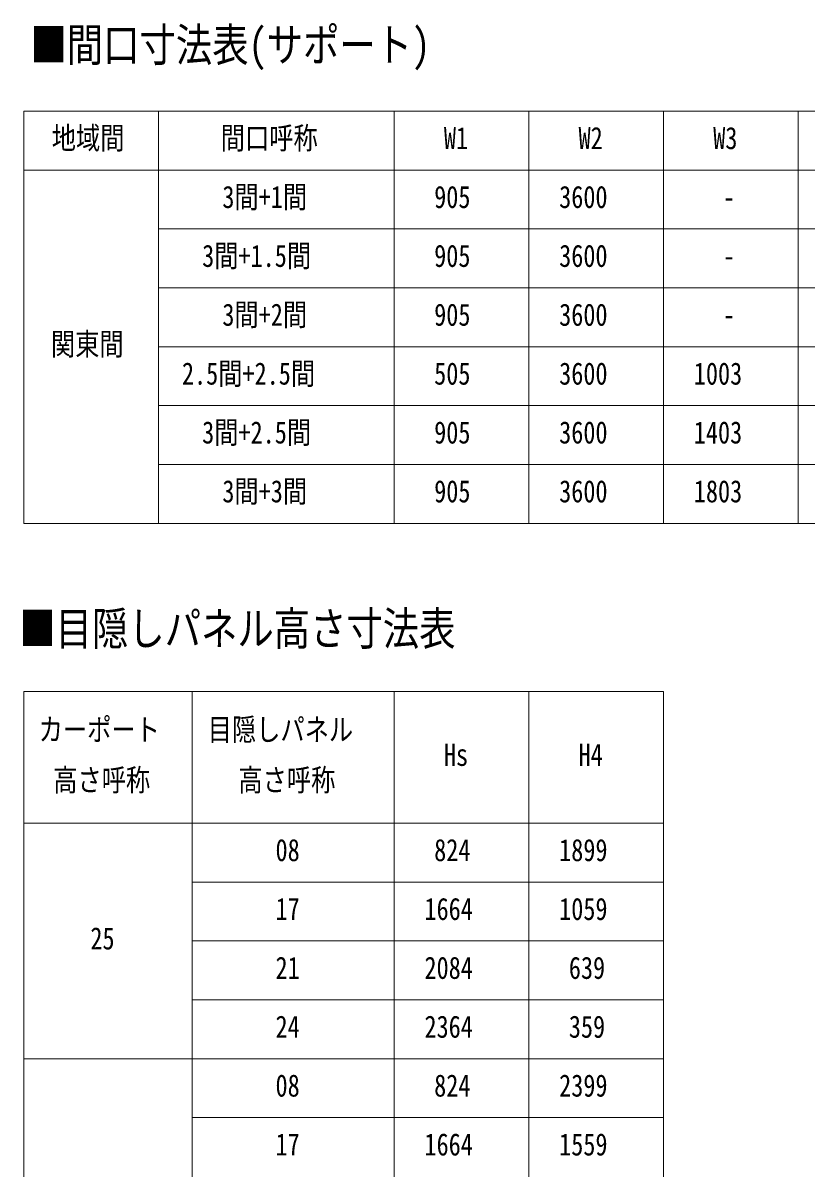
# Model space of a CAD drawing. Units: millimetres, scale not verified. Extents: x -16820 to 16820, y -11881 to 11886.
# Drawn here: x 1574 to 6226, y -8227 to -1419 of the extents above; entities that cross this region are included whole.
import ezdxf
from ezdxf.enums import TextEntityAlignment as Align

# ---------------------------------------------------------------- set-up
doc = ezdxf.new("R2010")
doc.units = ezdxf.units.MM
doc.header["$LTSCALE"] = 60
doc.layers.add('0-1_TABLE1', color=7, linetype='Continuous', lineweight=18)
doc.layers.add('0-2_USER1', color=3, linetype='Continuous')
doc.styles.add('ＭＳ ゴシック', font='')
doc.styles.get('ＭＳ ゴシック').set_extended_font_data('MS Gothic')

msp = doc.modelspace()

# ---------------------------------------------------------------- linework, layer by layer
at = {"layer": '0-1_TABLE1'}
for p, q in [((1580.08, -1943.8), (7780.08, -1943.8)), ((1580.08, -1943.8), (1580.08, -4393.8)), ((2380.08, -1943.8), (2380.08, -4393.8)), ((3780.08, -1943.8), (3780.08, -4393.8)), ((4580.08, -1943.8), (4580.08, -4393.8)), ((5380.08, -1943.8), (5380.08, -4393.8)), ((6180.08, -1943.8), (6180.08, -4393.8)), ((1580.08, -2293.8), (7780.08, -2293.8)), ((2380.08, -2643.8), (7780.08, -2643.8)), ((2380.08, -2993.8), (7780.08, -2993.8)), ((2380.08, -3343.8), (7780.08, -3343.8)), ((2380.08, -3693.8), (7780.08, -3693.8)), ((2380.08, -4043.8), (7780.08, -4043.8)), ((1580.08, -4393.8), (7780.08, -4393.8)), ((1580.08, -5393.8), (5380.08, -5393.8)), ((1580.08, -5393.8), (1580.08, -9326.8)), ((2580.08, -5393.8), (2580.08, -9326.8)), ((3780.08, -5393.8), (3780.08, -9326.8)), ((4580.08, -5393.8), (4580.08, -9326.8)), ((5380.08, -5393.8), (5380.08, -9326.8)), ((1580.08, -6176.8), (5380.08, -6176.8)), ((2580.08, -6526.8), (5380.08, -6526.8)), ((2580.08, -6876.8), (5380.08, -6876.8)), ((2580.08, -7226.8), (5380.08, -7226.8)), ((1580.08, -7576.8), (5380.08, -7576.8)), ((2580.08, -7926.8), (5380.08, -7926.8))]:
    msp.add_line(p, q, dxfattribs=at)

# ---------------------------------------------------------------- texts
at = {"layer": '0-1_TABLE1', "style": 'ＭＳ ゴシック', "width": 0.8}
for s, p in [('地域間', (1744.88, -2208.8)), ('間口呼称', (2748.88, -2208.8)), ('W1', (4074.48, -2208.8)), ('W2', (4874.48, -2208.8)), ('W3', (5674.48, -2208.8)), ('3間+1間', (2758.48, -2558.8)), ('905', (4016.88, -2558.8)), ('3600', (4759.28, -2558.8)), ('-', (5732.08, -2558.8)), ('3間+1.5間', (2638.48, -2908.8)), ('905', (4016.88, -2908.8)), ('3600', (4759.28, -2908.8)), ('-', (5732.08, -2908.8)), ('3間+2間', (2758.48, -3258.8)), ('905', (4016.88, -3258.8)), ('3600', (4759.28, -3258.8)), ('-', (5732.08, -3258.8)), ('関東間', (1740.08, -3433.8)), ('2.5間+2.5間', (2518.48, -3608.8)), ('505', (4016.88, -3608.8)), ('3600', (4759.28, -3608.8)), ('1003', (5559.28, -3608.8)), ('3間+2.5間', (2638.48, -3958.8)), ('905', (4016.88, -3958.8)), ('3600', (4759.28, -3958.8)), ('1403', (5559.28, -3958.8)), ('3間+3間', (2758.48, -4308.8)), ('905', (4016.88, -4308.8)), ('3600', (4759.28, -4308.8)), ('1803', (5559.28, -4308.8)), ('カーポート', (1667.28, -5725.3)), ('目隠しパネル', (2671.28, -5725.3)), ('Hs', (4074.48, -5875.3)), ('H4', (4874.48, -5875.3)), ('高さ呼称', (1753.68, -6025.3)), ('高さ呼称', (2853.68, -6025.3)), ('08', (3074.48, -6441.8)), ('824', (4016.88, -6441.8)), ('1899', (4759.28, -6441.8)), ('17', (3074.48, -6791.8)), ('1664', (3959.28, -6791.8)), ('1059', (4759.28, -6791.8)), ('25', (1974.48, -6966.8)), ('21', (3074.48, -7141.8)), ('2084', (3959.28, -7141.8)), ('639', (4816.88, -7141.8)), ('24', (3074.48, -7491.8)), ('2364', (3959.28, -7491.8)), ('359', (4816.88, -7491.8)), ('08', (3074.48, -7841.8)), ('824', (4016.88, -7841.8)), ('2399', (4759.28, -7841.8)), ('17', (3074.48, -8191.8)), ('1664', (3959.28, -8191.8)), ('1559', (4759.28, -8191.8))]:
    msp.add_text(s, height=132, dxfattribs=at).set_placement(p, align=Align.BOTTOM_LEFT)
at = {"layer": '0-2_USER1', "style": 'ＭＳ ゴシック', "width": 0.8}
for s, p in [('■間口寸法表(サポート)', (1618.53, -1707.11)), ('■目隠しパネル高さ寸法表', (1552.2, -5177.8))]:
    msp.add_text(s, height=197.9, dxfattribs=at).set_placement(p, align=Align.BOTTOM_LEFT)

doc.saveas('drawing.dxf')
